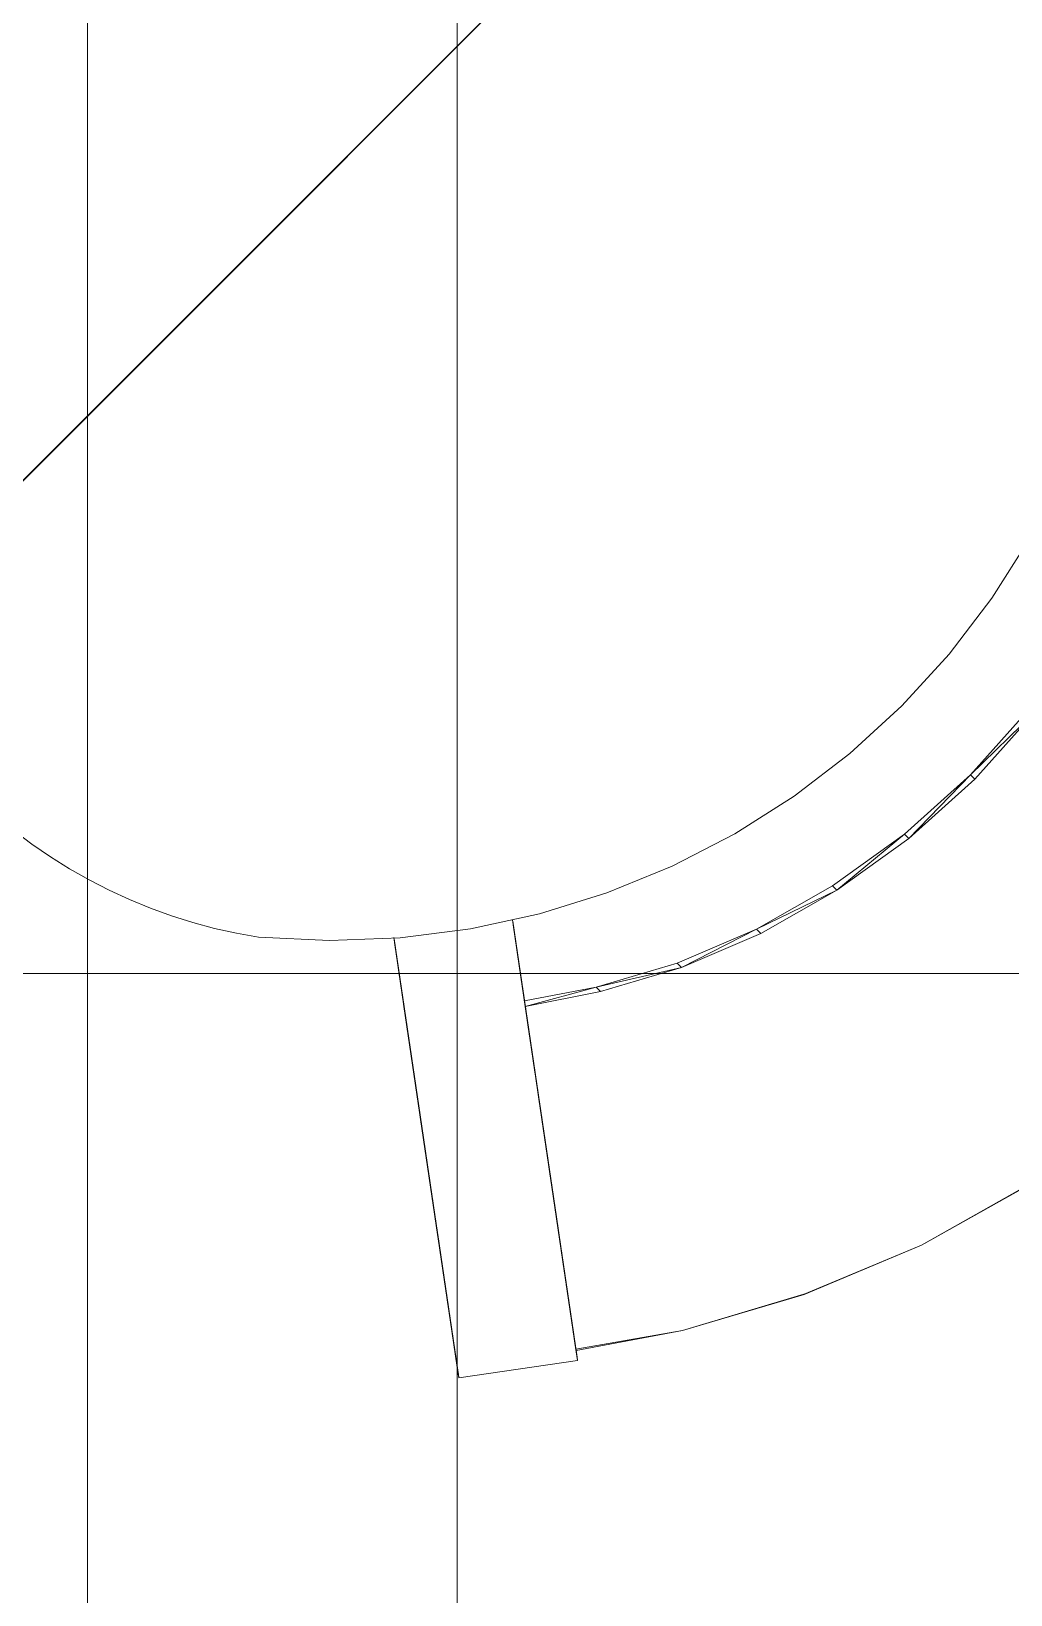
# Model space of a CAD drawing. Extents: x -566 to 72611, y -487 to 32334.
# Drawn here: x 201.54 to 210.74, y 99.31 to 113.99 of the extents above; entities that cross this region are included whole.
import ezdxf

# ---------------------------------------------------------------- set-up
doc = ezdxf.new("R2010")
doc.units = 0
doc.header["$LTSCALE"] = 0.5
doc.header["$MEASUREMENT"] = 0
doc.layers.add('ceilling', color=141, linetype='CONTINUOUS', lineweight=18)
doc.layers.add('floor', color=7, linetype='CONTINUOUS', lineweight=5, true_color=0xcfcfcf)
doc.layers.add('layout', color=7, linetype='CONTINUOUS', lineweight=5, true_color=0xcfcfcf)

msp = doc.modelspace()

# ---------------------------------------------------------------- hatches: boundary and pattern name
at = {"layer": 'floor'}
h = msp.add_hatch(dxfattribs=at)
h.set_pattern_fill('ANSI37', color=256, scale=100, angle=45)
h.set_pattern_definition([(90, (243.028, 267.632), (-12.5, 9e-16), []), (180, (243.028, 267.632), (-9e-16, -12.5), [])])
h.paths.add_polyline_path([(253.46925, 349.5), (154.11744, 349.5), (154.11744, 348.5), (101.14781, 348.5), (101.14781, 349.5), (0, 349.5), (0, 344.5), (36, 344.5, -0.33835703), (0, 308.66941), (0, 308.5), (0, 173.75), (253.46925, 173.75)])
h.paths.add_polyline_path([(36, 344.5), (0, 344.5), (0, 308.66941, 0.33835703)], flags=17)
h.paths.add_polyline_path([(253.46925, 173.75), (0, 173.75), (0, 173.74997), (0, 169.75), (253.46925, 169.75)])
h.paths.add_polyline_path([(253.46925, 169.75), (0, 169.75), (0, 149.21137), (36, 149.21137, -0.33835703), (0, 113.38078), (0, 113.21137), (0, 29.94998), (0, -5), (253.46925, -5)])
h.paths.add_polyline_path([(36, 149.21137), (0, 149.21137), (0, 113.38078, 0.33835703)], flags=17)
h.paths.add_polyline_path([(575.25, 169.75), (510, 169.75), (474.75, 169.75), (327.5, 169.75), (285.46925, 169.75), (285.46925, 165.75), (253.46925, 165.75), (253.46925, -5), (263.99725, -5), (263.99725, 95.99051), (287, 95.99051), (287, 97.5), (292, 97.5), (292, -5), (341.25, -5), (341.25, 13.02988), (341.25012, 15.02988), (346.24839, 15.02988, 0.36108524), (374.08728, 41.24999), (346.25012, 41.24999), (346.25012, 42.99999), (341.25, 42.99999), (341.25, 44.99999), (341.25, 97.5), (357.75, 97.5), (405.75, 97.5), (575.25, 97.5)])

# ---------------------------------------------------------------- linework, layer by layer
at = {"layer": 'ceilling'}
msp.add_line((202.06343, 169.75), (202.06343, -5), dxfattribs=at)
at = {"layer": 'layout'}
for points in [[(194.10365, 102.41406, -69.73263), (214.9092, 123.22216, -69.72025), (194.10246, 102.41542, -69.72025)], [(214.9092, 123.22216, -69.72025), (194.10365, 102.41406, -69.73263), (214.91047, 123.22089, -69.73263)], [(210.91193, 109.22105, -79.38364), (210.55829, 108.66318, -80.51045), (210.91193, 109.22105, -80.51045)], [(210.55829, 108.66318, -80.51045), (210.91193, 109.22105, -79.38364), (210.55829, 108.66318, -79.38364)], [(210.55829, 108.66318, -79.38364), (210.1572, 108.13883, -80.51045), (210.55829, 108.66318, -80.51045)], [(210.1572, 108.13883, -80.51045), (210.55829, 108.66318, -79.38364), (210.1572, 108.13883, -79.38364)], [(210.1572, 108.13883, -79.38364), (209.71153, 107.65207, -80.51045), (210.1572, 108.13883, -80.51045)], [(209.71153, 107.65207, -80.51045), (210.1572, 108.13883, -79.38364), (209.71153, 107.65207, -79.38364)], [(209.71153, 107.65207, -79.38364), (209.22479, 107.20641, -80.51045), (209.71153, 107.65207, -80.51045)], [(209.22479, 107.20641, -80.51045), (209.71153, 107.65207, -79.38364), (209.22479, 107.20641, -79.38364)], [(210.91536, 107.62693, -77.49094), (210.95602, 107.58627, -76.60138), (210.35724, 107.00596, -77.4938)], [(210.95602, 107.58627, -76.60138), (210.35724, 107.00596, -77.4938), (210.39798, 106.96522, -76.60426)], [(209.22479, 107.20641, -79.38364), (208.70043, 106.80532, -80.51045), (209.22479, 107.20641, -80.51045)], [(208.70043, 106.80532, -80.51045), (209.22479, 107.20641, -79.38364), (208.70043, 106.80532, -79.38364)], [(209.77691, 106.40716, -76.60138), (210.35724, 107.00596, -77.4938), (209.73626, 106.44782, -77.49094)], [(210.35724, 107.00596, -77.4938), (209.77691, 106.40716, -76.60138), (210.39798, 106.96522, -76.60426)], [(208.70043, 106.80532, -79.38364), (208.14257, 106.45168, -80.51045), (208.70043, 106.80532, -80.51045)], [(208.14257, 106.45168, -80.51045), (208.70043, 106.80532, -79.38364), (208.14257, 106.45168, -79.38364)], [(201.54212, 106.35399, -80.51045), (201.37268, 106.48079, -79.38364), (201.37268, 106.48079, -80.51045)], [(201.37268, 106.48079, -79.38364), (201.54212, 106.35399, -80.51045), (201.54212, 106.35399, -79.38364)], [(208.14257, 106.45168, -79.38364), (207.55516, 106.14826, -80.51045), (208.14257, 106.45168, -80.51045)], [(207.55516, 106.14826, -80.51045), (208.14257, 106.45168, -79.38364), (207.55516, 106.14826, -79.38364)], [(209.10338, 105.92111, -76.5928), (209.73626, 106.44782, -77.49094), (209.06273, 105.96177, -77.48236)], [(209.73626, 106.44782, -77.49094), (209.10338, 105.92111, -76.5928), (209.77691, 106.40716, -76.60138)], [(201.7167, 106.2344, -80.51045), (201.54212, 106.35399, -79.38364), (201.54212, 106.35399, -80.51045)], [(201.54212, 106.35399, -79.38364), (201.7167, 106.2344, -80.51045), (201.7167, 106.2344, -79.38364)], [(201.89606, 106.12236, -80.51045), (201.7167, 106.2344, -79.38364), (201.7167, 106.2344, -80.51045)], [(201.7167, 106.2344, -79.38364), (201.89606, 106.12236, -80.51045), (201.89606, 106.12236, -79.38364)], [(207.55516, 106.14826, -79.38364), (206.94279, 105.8972, -80.51045), (207.55516, 106.14826, -80.51045)], [(206.94279, 105.8972, -80.51045), (207.55516, 106.14826, -79.38364), (206.94279, 105.8972, -79.38364)], [(202.07996, 106.01796, -80.51045), (201.89606, 106.12236, -79.38364), (201.89606, 106.12236, -80.51045)], [(201.89606, 106.12236, -79.38364), (202.07996, 106.01796, -80.51045), (202.07996, 106.01796, -79.38364)], [(202.26796, 105.92146, -80.51045), (202.07996, 106.01796, -79.38364), (202.07996, 106.01796, -80.51045)], [(202.07996, 106.01796, -79.38364), (202.26796, 105.92146, -80.51045), (202.26796, 105.92146, -79.38364)], [(202.45975, 105.83307, -80.51045), (202.26796, 105.92146, -79.38364), (202.26796, 105.92146, -80.51045)], [(202.26796, 105.92146, -79.38364), (202.45975, 105.83307, -80.51045), (202.45975, 105.83307, -79.38364)], [(206.94279, 105.8972, -79.38364), (206.30996, 105.70044, -80.51045), (206.94279, 105.8972, -80.51045)], [(206.30996, 105.70044, -80.51045), (206.94279, 105.8972, -79.38364), (206.30996, 105.70044, -79.38364)], [(208.34776, 105.55582, -77.46822), (209.10338, 105.92111, -76.5928), (209.06273, 105.96177, -77.48236)], [(209.10338, 105.92111, -76.5928), (208.34776, 105.55582, -77.46822), (208.38842, 105.51517, -76.57867)], [(202.655, 105.7528, -80.51045), (202.45975, 105.83307, -79.38364), (202.45975, 105.83307, -80.51045)], [(202.45975, 105.83307, -79.38364), (202.655, 105.7528, -80.51045), (202.655, 105.7528, -79.38364)], [(202.85336, 105.68098, -80.51045), (202.655, 105.7528, -79.38364), (202.655, 105.7528, -80.51045)], [(202.655, 105.7528, -79.38364), (202.85336, 105.68098, -80.51045), (202.85336, 105.68098, -79.38364)], [(206.30996, 105.70044, -79.38364), (205.66133, 105.55953, -80.51045), (206.30996, 105.70044, -80.51045)], [(205.66133, 105.55953, -80.51045), (206.30996, 105.70044, -79.38364), (205.66133, 105.55953, -79.38364)], [(203.05435, 105.61767, -80.51045), (202.85336, 105.68098, -79.38364), (202.85336, 105.68098, -80.51045)], [(202.85336, 105.68098, -79.38364), (203.05435, 105.61767, -80.51045), (203.05435, 105.61767, -79.38364)], [(203.25784, 105.5629, -80.51045), (203.05435, 105.61767, -79.38364), (203.05435, 105.61767, -80.51045)], [(203.05435, 105.61767, -79.38364), (203.25784, 105.5629, -80.51045), (203.25784, 105.5629, -79.38364)], [(203.46319, 105.51689, -80.51045), (203.25784, 105.5629, -79.38364), (203.25784, 105.5629, -80.51045)], [(203.25784, 105.5629, -79.38364), (203.46319, 105.51689, -80.51045), (203.46319, 105.51689, -79.38364)], [(205.66133, 105.55953, -79.38364), (205.00195, 105.47537, -80.51045), (205.66133, 105.55953, -80.51045)], [(205.00195, 105.47537, -80.51045), (205.66133, 105.55953, -79.38364), (205.00195, 105.47537, -79.38364)], [(206.22718, 104.48381, -87.07021), (206.06633, 105.573, -87.19993), (206.05593, 105.64339, -86.63776)], [(206.22718, 104.48381, -87.07021), (206.05593, 105.64339, -86.63776), (206.21699, 104.55252, -86.52105)], [(206.21833, 104.54367, -79.9634), (206.05795, 105.62971, -79.80917), (206.31798, 103.86906, -76.3473)], [(206.31798, 103.86906, -76.3473), (206.05795, 105.62971, -79.80917), (206.15881, 104.94664, -76.14727)], [(206.23836, 104.40781, -87.61851), (206.07781, 105.49523, -87.76122), (206.06633, 105.573, -87.19993)], [(206.23836, 104.40781, -87.61851), (206.06633, 105.573, -87.19993), (206.22718, 104.48381, -87.07021)], [(207.64381, 105.1961, -76.55921), (208.34776, 105.55582, -77.46822), (207.60315, 105.23675, -77.44877)], [(208.34776, 105.55582, -77.46822), (207.64381, 105.1961, -76.55921), (208.38842, 105.51517, -76.57867)], [(203.67022, 105.47965, -80.51045), (203.46319, 105.51689, -79.38364), (203.46319, 105.51689, -80.51045)], [(203.46319, 105.51689, -79.38364), (203.67022, 105.47965, -80.51045), (203.67022, 105.47965, -79.38364)], [(204.33654, 105.4487, -80.51045), (203.67022, 105.47965, -79.38364), (203.67022, 105.47965, -80.51045)], [(203.67022, 105.47965, -79.38364), (204.33654, 105.4487, -80.51045), (204.33654, 105.4487, -79.38364)], [(205.00195, 105.47537, -79.38364), (204.33654, 105.4487, -80.51045), (205.00195, 105.47537, -80.51045)], [(204.33654, 105.4487, -80.51045), (205.00195, 105.47537, -79.38364), (204.33654, 105.4487, -79.38364)], [(204.95159, 105.40843, -87.19993), (205.1124, 104.3192, -87.07021), (204.94119, 105.47883, -86.63776)], [(204.94119, 105.47883, -86.63776), (205.1124, 104.3192, -87.07021), (205.10225, 104.38796, -86.52105)], [(204.94322, 105.46514, -79.80917), (205.10364, 104.37898, -79.9634), (205.2032, 103.70446, -76.34729)], [(204.94322, 105.46514, -79.80917), (205.2032, 103.70446, -76.34729), (205.04412, 104.78195, -76.14727)], [(204.96311, 105.33053, -87.76123), (205.12366, 104.24312, -87.61851), (204.95159, 105.40843, -87.19993)], [(204.95159, 105.40843, -87.19993), (205.12366, 104.24312, -87.61851), (205.1124, 104.3192, -87.07021)], [(206.2507, 104.32451, -88.16586), (206.09041, 105.40995, -88.32154), (206.07781, 105.49523, -87.76122)], [(206.2507, 104.32451, -88.16586), (206.07781, 105.49523, -87.76122), (206.23836, 104.40781, -87.61851)], [(206.26399, 104.23405, -88.71218), (206.10413, 105.31733, -88.8808), (206.09041, 105.40995, -88.32154)], [(206.26399, 104.23405, -88.71218), (206.09041, 105.40995, -88.32154), (206.2507, 104.32451, -88.16586)], [(204.97567, 105.24538, -88.32154), (205.13592, 104.15991, -88.16586), (204.96311, 105.33053, -87.76123)], [(204.96311, 105.33053, -87.76123), (205.13592, 104.15991, -88.16586), (205.12366, 104.24312, -87.61851)], [(206.27849, 104.13634, -89.25737), (206.11881, 105.21737, -89.4389), (206.10413, 105.31733, -88.8808)], [(206.27849, 104.13634, -89.25737), (206.10413, 105.31733, -88.8808), (206.26399, 104.23405, -88.71218)], [(204.98935, 105.15272, -88.8808), (205.14934, 104.0694, -88.71218), (204.97567, 105.24538, -88.32154)], [(204.97567, 105.24538, -88.32154), (205.14934, 104.0694, -88.71218), (205.13592, 104.15991, -88.16586)], [(205.00416, 105.05272, -89.4389), (205.16371, 103.97174, -89.25737), (204.98935, 105.15272, -88.8808)], [(204.98935, 105.15272, -88.8808), (205.16371, 103.97174, -89.25737), (205.14934, 104.0694, -88.71218)], [(206.29394, 104.03147, -89.80136), (206.13469, 105.10999, -89.99577), (206.11881, 105.21737, -89.4389)], [(206.29394, 104.03147, -89.80136), (206.11881, 105.21737, -89.4389), (206.27849, 104.13634, -89.25737)], [(206.84124, 105.00982, -77.42431), (207.64381, 105.1961, -76.55921), (207.60315, 105.23675, -77.44877)], [(207.64381, 105.1961, -76.55921), (206.84124, 105.00982, -77.42431), (206.88189, 104.96917, -76.53475)], [(205.01991, 104.94539, -89.99577), (205.17921, 103.8669, -89.80136), (205.00416, 105.05272, -89.4389)], [(205.00416, 105.05272, -89.4389), (205.17921, 103.8669, -89.80136), (205.16371, 103.97174, -89.25737)], [(206.31056, 103.91895, -90.34601), (206.15156, 104.99567, -90.54951), (206.13469, 105.10999, -89.99577)], [(206.31056, 103.91895, -90.34601), (206.13469, 105.10999, -89.99577), (206.29394, 104.03147, -89.80136)], [(206.32709, 103.80739, -90.87189), (206.16809, 104.88376, -91.07691), (206.15156, 104.99567, -90.54951)], [(206.32709, 103.80739, -90.87189), (206.15156, 104.99567, -90.54951), (206.31056, 103.91895, -90.34601)], [(206.17627, 104.82858, -91.33982), (206.84124, 105.00982, -77.42431), (206.16809, 104.88376, -91.07691)], [(206.84124, 105.00982, -77.42431), (206.17627, 104.82858, -91.33982), (206.88189, 104.96917, -76.53475)], [(205.03687, 104.83098, -90.54951), (205.19582, 103.75439, -90.34601), (205.01991, 104.94539, -89.99577)], [(205.01991, 104.94539, -89.99577), (205.19582, 103.75439, -90.34601), (205.17921, 103.8669, -89.80136)], [(205.0534, 104.71907, -91.07691), (205.21231, 103.64278, -90.87189), (205.03687, 104.83098, -90.54951)], [(205.03687, 104.83098, -90.54951), (205.21231, 103.64278, -90.87189), (205.19582, 103.75439, -90.34601)], [(206.31798, 103.86906, -76.3473), (206.15881, 104.94664, -76.14727), (206.421, 103.17106, -73.24213)], [(206.421, 103.17106, -73.24213), (206.15881, 104.94664, -76.14727), (206.26248, 104.24463, -73.02425)], [(206.3434, 103.69664, -91.39996), (206.18445, 104.7734, -91.60274), (206.16809, 104.88376, -91.07691)], [(206.3434, 103.69664, -91.39996), (206.16809, 104.88376, -91.07691), (206.32709, 103.80739, -90.87189)], [(205.04412, 104.78195, -76.14727), (205.2032, 103.70446, -76.34729), (205.30626, 103.0065, -73.24213)], [(205.04412, 104.78195, -76.14727), (205.30626, 103.0065, -73.24213), (205.1477, 104.08002, -73.02425)], [(205.18305, 103.84088, -71.9604), (205.04412, 104.78195, -76.14727), (205.1477, 104.08002, -73.02425)], [(205.06967, 104.6088, -91.60274), (205.22862, 103.53204, -91.39996), (205.0534, 104.71907, -91.07691)], [(205.0534, 104.71907, -91.07691), (205.22862, 103.53204, -91.39996), (205.21231, 103.64278, -90.87189)], [(206.35954, 103.58711, -91.92825), (206.20051, 104.6643, -92.1288), (206.18445, 104.7734, -91.60274)], [(206.35954, 103.58711, -91.92825), (206.18445, 104.7734, -91.60274), (206.3434, 103.69664, -91.39996)], [(205.08577, 104.49974, -92.1288), (205.24489, 103.42246, -91.92825), (205.06967, 104.6088, -91.60274)], [(205.06967, 104.6088, -91.60274), (205.24489, 103.42246, -91.92825), (205.22862, 103.53204, -91.39996)], [(206.3756, 103.47869, -92.45678), (206.21643, 104.55645, -92.65508), (206.20051, 104.6643, -92.1288)], [(206.3756, 103.47869, -92.45678), (206.20051, 104.6643, -92.1288), (206.35954, 103.58711, -91.92825)], [(206.3914, 103.37158, -92.98553), (206.23218, 104.4498, -93.18158), (206.21643, 104.55645, -92.65508)], [(206.3914, 103.37158, -92.98553), (206.21643, 104.55645, -92.65508), (206.3756, 103.47869, -92.45678)], [(205.10169, 104.39188, -92.65508), (205.26086, 103.31413, -92.45678), (205.08577, 104.49974, -92.1288)], [(205.08577, 104.49974, -92.1288), (205.26086, 103.31413, -92.45678), (205.24489, 103.42246, -91.92825)], [(205.11749, 104.28511, -93.18159), (205.27666, 103.20701, -92.98553), (205.10169, 104.39188, -92.65508)], [(205.10169, 104.39188, -92.65508), (205.27666, 103.20701, -92.98553), (205.26086, 103.31413, -92.45678)], [(206.40706, 103.26571, -93.5145), (206.24772, 104.34432, -93.70831), (206.23218, 104.4498, -93.18158)], [(206.40706, 103.26571, -93.5145), (206.23218, 104.4498, -93.18158), (206.3914, 103.37158, -92.98553)], [(205.13307, 104.17967, -93.70831), (205.29228, 103.1011, -93.5145), (205.11749, 104.28511, -93.18159)], [(205.11749, 104.28511, -93.18159), (205.29228, 103.1011, -93.5145), (205.27666, 103.20701, -92.98553)], [(206.42251, 103.16101, -94.04369), (206.26313, 104.24009, -94.23525), (206.24772, 104.34432, -93.70831)], [(206.40706, 103.26571, -93.5145), (206.24772, 104.34432, -93.70831), (206.42251, 103.16101, -94.04369)], [(206.421, 103.17106, -73.24213), (206.26248, 104.24463, -73.02425), (206.45626, 102.93218, -72.17908)], [(206.45626, 102.93218, -72.17908), (206.26248, 104.24463, -73.02425), (206.29778, 104.00544, -71.9604)], [(206.43779, 103.05751, -94.5731), (206.27836, 104.13708, -94.76241), (206.26313, 104.24009, -94.23525)], [(206.43779, 103.05751, -94.5731), (206.26313, 104.24009, -94.23525), (206.42251, 103.16101, -94.04369)], [(205.14848, 104.07545, -94.23525), (205.30773, 102.9964, -94.04369), (205.13307, 104.17967, -93.70831)], [(205.13307, 104.17967, -93.70831), (205.30773, 102.9964, -94.04369), (205.29228, 103.1011, -93.5145)], [(206.45285, 102.95536, -95.10271), (206.29338, 104.03522, -95.28979), (206.27836, 104.13708, -94.76241)], [(206.45285, 102.95536, -95.10271), (206.27836, 104.13708, -94.76241), (206.43779, 103.05751, -94.5731)], [(205.1477, 104.08002, -73.02425), (205.30626, 103.0065, -73.24213), (205.34157, 102.76749, -72.17908)], [(205.1477, 104.08002, -73.02425), (205.34157, 102.76749, -72.17908), (205.18305, 103.84088, -71.9604)], [(205.16367, 103.97238, -94.76241), (205.32305, 102.89295, -94.5731), (205.14848, 104.07545, -94.23525)], [(205.14848, 104.07545, -94.23525), (205.32305, 102.89295, -94.5731), (205.30773, 102.9964, -94.04369)], [(205.17865, 103.87066, -95.28979), (205.33816, 102.79066, -95.10271), (205.16367, 103.97238, -94.76241)], [(205.16367, 103.97238, -94.76241), (205.33816, 102.79066, -95.10271), (205.32305, 102.89295, -94.5731)], [(206.46779, 102.85428, -95.63255), (206.30827, 103.93462, -95.81737), (206.29338, 104.03522, -95.28979)], [(206.46779, 102.85428, -95.63255), (206.29338, 104.03522, -95.28979), (206.45285, 102.95536, -95.10271)], [(206.45626, 102.93218, -72.17908), (206.29778, 104.00544, -71.9604), (206.46291, 102.88721, -71.98071)], [(206.46291, 102.88721, -71.98071), (206.29778, 104.00544, -71.9604), (206.46968, 102.84168, -71.78289)], [(206.46968, 102.84168, -71.78289), (206.29778, 104.00544, -71.9604), (206.30447, 103.96, -71.75961)], [(206.46968, 102.84168, -71.78289), (206.30447, 103.96, -71.75961), (206.4765, 102.7955, -71.58521)], [(206.4765, 102.7955, -71.58521), (206.30447, 103.96, -71.75961), (206.31138, 103.91373, -71.55856)], [(205.19353, 103.77006, -95.81737), (205.35305, 102.68972, -95.63255), (205.17865, 103.87066, -95.28979)], [(205.17865, 103.87066, -95.28979), (205.35305, 102.68972, -95.63255), (205.33816, 102.79066, -95.10271)], [(205.18305, 103.84088, -71.9604), (205.34157, 102.76749, -72.17908), (205.34826, 102.72256, -71.98071)], [(205.18305, 103.84088, -71.9604), (205.34826, 102.72256, -71.98071), (205.3549, 102.67707, -71.78289)], [(205.18305, 103.84088, -71.9604), (205.3549, 102.67707, -71.78289), (205.18982, 103.79535, -71.75961)], [(205.18982, 103.79535, -71.75961), (205.3549, 102.67707, -71.78289), (205.36177, 102.63093, -71.58521)], [(205.18982, 103.79535, -71.75961), (205.36177, 102.63093, -71.58521), (205.1966, 103.74912, -71.55856)], [(206.48259, 102.75445, -96.16259), (206.3229, 103.83531, -96.34516), (206.30827, 103.93462, -95.81737)], [(206.48259, 102.75445, -96.16259), (206.30827, 103.93462, -95.81737), (206.46779, 102.85428, -95.63255)], [(206.4765, 102.7955, -71.58521), (206.31138, 103.91373, -71.55856), (206.48341, 102.74871, -71.38766)], [(206.48341, 102.74871, -71.38766), (206.31138, 103.91373, -71.55856), (206.31828, 103.86677, -71.35767)], [(206.48341, 102.74871, -71.38766), (206.31828, 103.86677, -71.35767), (206.49036, 102.70128, -71.19027)], [(206.49036, 102.70128, -71.19027), (206.31828, 103.86677, -71.35767), (206.32532, 103.81926, -71.1569)], [(206.3229, 103.83531, -96.34516), (206.49705, 102.65601, -96.69225), (206.33745, 103.73695, -96.8737)], [(206.49705, 102.65601, -96.69225), (206.3229, 103.83531, -96.34516), (206.48259, 102.75445, -96.16259)], [(206.49036, 102.70128, -71.19027), (206.32532, 103.81926, -71.1569), (206.49748, 102.65316, -70.99301)], [(206.49748, 102.65316, -70.99301), (206.32532, 103.81926, -71.1569), (206.33244, 103.77096, -70.95628)], [(205.20821, 103.67062, -96.34516), (205.36781, 102.58985, -96.16259), (205.19353, 103.77006, -95.81737)], [(205.19353, 103.77006, -95.81737), (205.36781, 102.58985, -96.16259), (205.35305, 102.68972, -95.63255)], [(205.1966, 103.74912, -71.55856), (205.36177, 102.63093, -71.58521), (205.36863, 102.58411, -71.38766)], [(205.1966, 103.74912, -71.55856), (205.36863, 102.58411, -71.38766), (205.20355, 103.70221, -71.35767)], [(205.2032, 103.70446, -76.34729), (205.34157, 102.76749, -72.17908), (205.30626, 103.0065, -73.24213)], [(205.20355, 103.70221, -71.35767), (205.36863, 102.58411, -71.38766), (205.37566, 102.53659, -71.19027)], [(205.20355, 103.70221, -71.35767), (205.37566, 102.53659, -71.19027), (205.21054, 103.65465, -71.1569)], [(205.38231, 102.49145, -96.69225), (205.20821, 103.67062, -96.34516), (205.22271, 103.57239, -96.8737)], [(205.20821, 103.67062, -96.34516), (205.38231, 102.49145, -96.69225), (205.36781, 102.58985, -96.16259)], [(205.21054, 103.65465, -71.1569), (205.37566, 102.53659, -71.19027), (205.38278, 102.48847, -70.99301)], [(205.21054, 103.65465, -71.1569), (205.38278, 102.48847, -70.99301), (205.2177, 103.6064, -70.95628)], [(206.49748, 102.65316, -70.99301), (206.33244, 103.77096, -70.95628), (206.50473, 102.60431, -70.7959)], [(206.50473, 102.60431, -70.7959), (206.33244, 103.77096, -70.95628), (206.33965, 103.72206, -70.75581)], [(206.50473, 102.60431, -70.7959), (206.33965, 103.72206, -70.75581), (206.51198, 102.55493, -70.59894)], [(206.51198, 102.55493, -70.59894), (206.33965, 103.72206, -70.75581), (206.34703, 103.67248, -70.55549)], [(206.51198, 102.55493, -70.59894), (206.34703, 103.67248, -70.55549), (206.51945, 102.50474, -70.40212)], [(206.51945, 102.50474, -70.40212), (206.34703, 103.67248, -70.55549), (206.35441, 103.6222, -70.35532)], [(205.2177, 103.6064, -70.95628), (205.38278, 102.48847, -70.99301), (205.38995, 102.4397, -70.7959)], [(205.2177, 103.6064, -70.95628), (205.38995, 102.4397, -70.7959), (205.22491, 103.5575, -70.75581)], [(205.22491, 103.5575, -70.75581), (205.38995, 102.4397, -70.7959), (205.39729, 102.39024, -70.59894)], [(205.22491, 103.5575, -70.75581), (205.39729, 102.39024, -70.59894), (205.23225, 103.50787, -70.55549)], [(205.23225, 103.50787, -70.55549), (205.39729, 102.39024, -70.59894), (205.40467, 102.34013, -70.40212)], [(205.23225, 103.50787, -70.55549), (205.40467, 102.34013, -70.40212), (205.23967, 103.45763, -70.35532)], [(206.51945, 102.50474, -70.40212), (206.35441, 103.6222, -70.35532), (206.52691, 102.45403, -70.20546)], [(206.52691, 102.45403, -70.20546), (206.35441, 103.6222, -70.35532), (206.36192, 103.57136, -70.1553)], [(206.52691, 102.45403, -70.20546), (206.36192, 103.57136, -70.1553), (206.53451, 102.40258, -70.00896)], [(206.53451, 102.40258, -70.00896), (206.36192, 103.57136, -70.1553), (206.36951, 103.51974, -69.95543)], [(206.53451, 102.40258, -70.00896), (206.36951, 103.51974, -69.95543), (206.54215, 102.35084, -69.81377)], [(206.54215, 102.35084, -69.81377), (206.36951, 103.51974, -69.95543), (206.3772, 103.46752, -69.75571)], [(205.23967, 103.45763, -70.35532), (205.40467, 102.34013, -70.40212), (205.41213, 102.28942, -70.20546)], [(205.23967, 103.45763, -70.35532), (205.41213, 102.28942, -70.20546), (205.24714, 103.40675, -70.1553)], [(205.24714, 103.40675, -70.1553), (205.41213, 102.28942, -70.20546), (205.41977, 102.23802, -70.00895)], [(205.24714, 103.40675, -70.1553), (205.41977, 102.23802, -70.00895), (205.25478, 103.35518, -69.95543)], [(205.25478, 103.35518, -69.95543), (205.41977, 102.23802, -70.00895), (205.42741, 102.18627, -69.81377)], [(205.25478, 103.35518, -69.95543), (205.42741, 102.18627, -69.81377), (205.26254, 103.30287, -69.75571)], [(206.54215, 102.35084, -69.81377), (206.3772, 103.46752, -69.75571), (206.55138, 102.28808, -69.58437)], [(206.55138, 102.28808, -69.58437), (206.3772, 103.46752, -69.75571), (206.38509, 103.4143, -69.55508)], [(206.55138, 102.28808, -69.58437), (206.38509, 103.4143, -69.55508), (206.56109, 102.2227, -69.35687)], [(206.56109, 102.2227, -69.35687), (206.38509, 103.4143, -69.55508), (206.39472, 103.34883, -69.31577)], [(205.26254, 103.30287, -69.75571), (205.42741, 102.18627, -69.81377), (205.43673, 102.12344, -69.58437)], [(205.26254, 103.30287, -69.75571), (205.43673, 102.12344, -69.58437), (205.27036, 103.24974, -69.55508)], [(205.27036, 103.24974, -69.55508), (205.43673, 102.12344, -69.58437), (205.44631, 102.05809, -69.35687)], [(205.27036, 103.24974, -69.55508), (205.44631, 102.05809, -69.35687), (205.28007, 103.18418, -69.31577)], [(206.56109, 102.2227, -69.35687), (206.39472, 103.34883, -69.31577), (206.57111, 102.15451, -69.13014)], [(206.57111, 102.15451, -69.13014), (206.39472, 103.34883, -69.31577), (206.4049, 103.27995, -69.07613)], [(206.57111, 102.15451, -69.13014), (206.4049, 103.27995, -69.07613), (206.58164, 102.08338, -68.90421)], [(206.58164, 102.08338, -68.90421), (206.4049, 103.27995, -69.07613), (206.41556, 103.20809, -68.83732)], [(206.58164, 102.08338, -68.90421), (206.41556, 103.20809, -68.83732), (206.59256, 102.00937, -68.6791)], [(206.59256, 102.00937, -68.6791), (206.41556, 103.20809, -68.83732), (206.42527, 103.14219, -68.69098)], [(205.28007, 103.18418, -69.31577), (205.44631, 102.05809, -69.35687), (205.45641, 101.98982, -69.13013)], [(205.28007, 103.18418, -69.31577), (205.45641, 101.98982, -69.13013), (205.29017, 103.11539, -69.07613)], [(205.29017, 103.11539, -69.07613), (205.45641, 101.98982, -69.13013), (205.46686, 101.91878, -68.90421)], [(205.29017, 103.11539, -69.07613), (205.46686, 101.91878, -68.90421), (205.30078, 103.04349, -68.83732)], [(206.59256, 102.00937, -68.6791), (206.42527, 103.14219, -68.69098), (206.43542, 103.07361, -68.54575)], [(206.59256, 102.00937, -68.6791), (206.43542, 103.07361, -68.54575), (206.60386, 101.93263, -68.45486)], [(206.60386, 101.93263, -68.45486), (206.43542, 103.07361, -68.54575), (206.44595, 103.00249, -68.40167)], [(209.89607, 102.59011, -67.49601), (210.94033, 103.17637, -67.55817), (210.94217, 103.17458, -67.51794)], [(205.30078, 103.04349, -68.83732), (205.46686, 101.91878, -68.90421), (205.47782, 101.8448, -68.6791)], [(205.30078, 103.04349, -68.83732), (205.47782, 101.8448, -68.6791), (205.31054, 102.97763, -68.69098)], [(205.31054, 102.97763, -68.69098), (205.47782, 101.8448, -68.6791), (205.32068, 102.90905, -68.54575)], [(206.60386, 101.93263, -68.45486), (206.44595, 103.00249, -68.40167), (206.61565, 101.85292, -68.23151)], [(206.61565, 101.85292, -68.23151), (206.44595, 103.00249, -68.40167), (206.45678, 102.92873, -68.25877)], [(206.61565, 101.85292, -68.23151), (206.45678, 102.92873, -68.25877), (206.46809, 102.85234, -68.11711)], [(205.32068, 102.90905, -68.54575), (205.47782, 101.8448, -68.6791), (205.48917, 101.76794, -68.45486)], [(205.32068, 102.90905, -68.54575), (205.48917, 101.76794, -68.45486), (205.33117, 102.83788, -68.40167)], [(205.33117, 102.83788, -68.40167), (205.48917, 101.76794, -68.45486), (205.50091, 101.68836, -68.23151)], [(205.33117, 102.83788, -68.40167), (205.50091, 101.68836, -68.23151), (205.34204, 102.76416, -68.25877)], [(205.34204, 102.76416, -68.25877), (205.50091, 101.68836, -68.23151), (205.35335, 102.68777, -68.11711)], [(206.61565, 101.85292, -68.23151), (206.46809, 102.85234, -68.11711), (206.62782, 101.77049, -68.00909)], [(206.62782, 101.77049, -68.00909), (206.46809, 102.85234, -68.11711), (206.47978, 102.7734, -67.97672)], [(206.62782, 101.77049, -68.00909), (206.47978, 102.7734, -67.97672), (206.64038, 101.68516, -67.78764)], [(206.64038, 101.68516, -67.78764), (206.47978, 102.7734, -67.97672), (206.49174, 102.69196, -67.83765)], [(205.35335, 102.68777, -68.11711), (205.50091, 101.68836, -68.23151), (205.51312, 101.60579, -68.0091)], [(205.35335, 102.68777, -68.11711), (205.51312, 101.60579, -68.0091), (205.365, 102.60879, -67.97672)], [(206.64038, 101.68516, -67.78764), (206.49174, 102.69196, -67.83765), (206.50412, 102.60802, -67.69993)], [(205.365, 102.60879, -67.97672), (205.51312, 101.60579, -68.0091), (205.52572, 101.52051, -67.78764)], [(205.377, 102.5274, -67.83765), (205.52572, 101.52051, -67.78764), (205.365, 102.60879, -67.97672)], [(205.377, 102.5274, -67.83765), (205.52572, 101.52051, -67.78764), (205.38947, 102.44337, -67.69993)], [(206.64038, 101.68516, -67.78764), (206.50412, 102.60802, -67.69993), (206.65341, 101.59703, -67.56718)], [(206.65341, 101.59703, -67.56718), (206.50412, 102.60802, -67.69993), (206.5169, 102.52153, -67.56361)], [(206.65341, 101.59703, -67.56718), (206.5169, 102.52153, -67.56361), (206.66683, 101.50618, -67.34775)], [(206.66683, 101.50618, -67.34775), (206.5169, 102.52153, -67.56361), (206.53002, 102.43262, -67.42873)], [(209.89607, 102.59011, -67.49601), (208.79536, 102.12762, -67.423), (208.79454, 102.12577, -67.46316)], [(205.38947, 102.44337, -67.69993), (205.52572, 101.52051, -67.78764), (205.53867, 101.43247, -67.56718)], [(205.38947, 102.44337, -67.69993), (205.53867, 101.43247, -67.56718), (205.40225, 102.35688, -67.56361)], [(205.40225, 102.35688, -67.56361), (205.53867, 101.43247, -67.56718), (205.55214, 101.34149, -67.34775)], [(205.40225, 102.35688, -67.56361), (205.55214, 101.34149, -67.34775), (205.41537, 102.26797, -67.42873)], [(206.66683, 101.50618, -67.34775), (206.53002, 102.43262, -67.42873), (206.54357, 102.34121, -67.29533)], [(206.66683, 101.50618, -67.34775), (206.54357, 102.34121, -67.29533), (206.66666, 101.50739, -67.30764)], [(206.66666, 101.50739, -67.30764), (206.54357, 102.34121, -67.29533), (206.66584, 101.51313, -67.2679)], [(206.66584, 101.51313, -67.2679), (206.54357, 102.34121, -67.29533), (206.55738, 102.24747, -67.16345)], [(205.41537, 102.26797, -67.42873), (205.55214, 101.34149, -67.34775), (205.42879, 102.17661, -67.29533)], [(205.42879, 102.17661, -67.29533), (205.55214, 101.34149, -67.34775), (205.55201, 101.34274, -67.30764)], [(205.42879, 102.17661, -67.29533), (205.55201, 101.34274, -67.30764), (205.55106, 101.34853, -67.2679)], [(205.42879, 102.17661, -67.29533), (205.55106, 101.34853, -67.2679), (205.44269, 102.08278, -67.16345)], [(206.66584, 101.51313, -67.2679), (206.55738, 102.24747, -67.16345), (206.66433, 101.52336, -67.22897)], [(206.66433, 101.52336, -67.22897), (206.55738, 102.24747, -67.16345), (206.66217, 101.53795, -67.19132)], [(206.66217, 101.53795, -67.19132), (206.55738, 102.24747, -67.16345), (206.65945, 101.55664, -67.15537)], [(206.65945, 101.55664, -67.15537), (206.55738, 102.24747, -67.16345), (206.56135, 102.22054, -67.12991)], [(206.65945, 101.55664, -67.15537), (206.56135, 102.22054, -67.12991), (206.65609, 101.57934, -67.12155)], [(206.65609, 101.57934, -67.12155), (206.56135, 102.22054, -67.12991), (206.56584, 102.19033, -67.099)], [(206.65609, 101.57934, -67.12155), (206.56584, 102.19033, -67.099), (206.65216, 101.60579, -67.09026)], [(206.65216, 101.60579, -67.09026), (206.56584, 102.19033, -67.099), (206.57076, 102.1571, -67.07101)], [(205.44269, 102.08278, -67.16345), (205.55106, 101.34853, -67.2679), (205.54955, 101.35876, -67.22897)], [(205.44269, 102.08278, -67.16345), (205.54955, 101.35876, -67.22897), (205.54739, 101.37334, -67.19132)], [(205.44269, 102.08278, -67.16345), (205.54739, 101.37334, -67.19132), (205.54467, 101.39203, -67.15537)], [(205.44269, 102.08278, -67.16345), (205.54467, 101.39203, -67.15537), (205.4467, 102.05589, -67.12991)], [(205.4467, 102.05589, -67.12991), (205.54467, 101.39203, -67.15537), (205.54135, 101.41477, -67.12155)], [(205.4467, 102.05589, -67.12991), (205.54135, 101.41477, -67.12155), (205.45106, 102.02572, -67.099)], [(206.65216, 101.60579, -67.09026), (206.57076, 102.1571, -67.07101), (206.64776, 101.63557, -67.06184)], [(206.64776, 101.63557, -67.06184), (206.57076, 102.1571, -67.07101), (206.57603, 102.12128, -67.0462)], [(206.64776, 101.63557, -67.06184), (206.57603, 102.12128, -67.0462), (206.64288, 101.6685, -67.03663)], [(206.64288, 101.6685, -67.03663), (206.57603, 102.12128, -67.0462), (206.58172, 102.08295, -67.0248)], [(206.64288, 101.6685, -67.03663), (206.58172, 102.08295, -67.0248), (206.63761, 101.70398, -67.01492)], [(206.63761, 101.70398, -67.01492), (206.58172, 102.08295, -67.0248), (206.58764, 102.04277, -67.00702)], [(206.63761, 101.70398, -67.01492), (206.58764, 102.04277, -67.00702), (206.63433, 101.72642, -67.00424)], [(206.63433, 101.72642, -67.00424), (206.58764, 102.04277, -67.00702), (206.59376, 102.00091, -66.99302)], [(207.65153, 101.78758, -67.41982), (208.79255, 102.12741, -67.50339), (208.79454, 102.12577, -67.46316)], [(205.45106, 102.02572, -67.099), (205.54135, 101.41477, -67.12155), (205.53742, 101.44123, -67.09026)], [(205.45106, 102.02572, -67.099), (205.53742, 101.44123, -67.09026), (205.45602, 101.99254, -67.07101)], [(205.45602, 101.99254, -67.07101), (205.53742, 101.44123, -67.09026), (205.53302, 101.47101, -67.06184)], [(205.45602, 101.99254, -67.07101), (205.53302, 101.47101, -67.06184), (205.46133, 101.95659, -67.0462)], [(205.46133, 101.95659, -67.0462), (205.53302, 101.47101, -67.06184), (205.52818, 101.50381, -67.03663)], [(205.46133, 101.95659, -67.0462), (205.52818, 101.50381, -67.03663), (205.46699, 101.91839, -67.0248)], [(205.46699, 101.91839, -67.0248), (205.52818, 101.50381, -67.03663), (205.52296, 101.53933, -67.01492)], [(205.46699, 101.91839, -67.0248), (205.52296, 101.53933, -67.01492), (205.47286, 101.87817, -67.00702)], [(206.63433, 101.72642, -67.00424), (206.59376, 102.00091, -66.99302), (206.62622, 101.78132, -66.983)], [(206.62622, 101.78132, -66.983), (206.59376, 102.00091, -66.99302), (206.6002, 101.95779, -66.98292)], [(206.62622, 101.78132, -66.983), (206.6002, 101.95779, -66.98292), (206.61975, 101.82525, -66.97688)], [(206.61975, 101.82525, -66.97688), (206.6002, 101.95779, -66.98292), (206.60667, 101.91386, -66.97684)], [(206.61975, 101.82525, -66.97688), (206.60667, 101.91386, -66.97684), (206.61323, 101.86949, -66.97481)], [(205.47286, 101.87817, -67.00702), (205.52296, 101.53933, -67.01492), (205.5196, 101.56186, -67.00424)], [(205.47286, 101.87817, -67.00702), (205.5196, 101.56186, -67.00424), (205.47911, 101.83626, -66.99302)], [(205.47911, 101.83626, -66.99302), (205.5196, 101.56186, -67.00424), (205.51153, 101.61663, -66.983)], [(205.47911, 101.83626, -66.99302), (205.51153, 101.61663, -66.983), (205.48541, 101.79319, -66.98292)], [(205.48541, 101.79319, -66.98292), (205.51153, 101.61663, -66.983), (205.50505, 101.66056, -66.97688)], [(205.48541, 101.79319, -66.98292), (205.50505, 101.66056, -66.97688), (205.49193, 101.7493, -66.97684)], [(205.49193, 101.7493, -66.97684), (205.50505, 101.66056, -66.97688), (205.49849, 101.70493, -66.97481)], [(206.62622, 101.78132, -66.983), (206.63205, 101.74174, -66.99698), (206.63433, 101.72642, -67.00424)], [(207.65153, 101.78758, -67.41982), (206.65298, 101.60022, -67.06297), (206.65141, 101.61085, -67.09033)], [(206.66683, 101.50618, -67.34775), (205.55201, 101.34274, -67.30764), (205.55214, 101.34149, -67.34775)]]:
    msp.add_3dface(points, dxfattribs=at)

doc.saveas('drawing.dxf')
